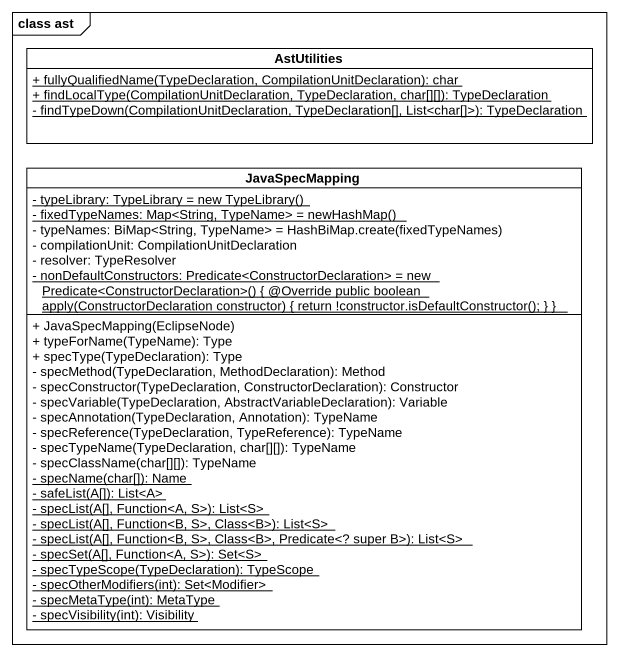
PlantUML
@startuml
mainframe class ast
hide circle
hide empty members
skinparam classAttributeIconSize 0
class AstUtilities {
  {static} + fullyQualifiedName(TypeDeclaration, CompilationUnitDeclaration): char
  {static} + findLocalType(CompilationUnitDeclaration, TypeDeclaration, char[][]): TypeDeclaration
  {static} - findTypeDown(CompilationUnitDeclaration, TypeDeclaration[], List<char[]>): TypeDeclaration
}
class JavaSpecMapping {
  {static} {field} - typeLibrary: TypeLibrary = new TypeLibrary()
  {static} {field} - fixedTypeNames: Map<String, TypeName> = newHashMap()
  {field} - typeNames: BiMap<String, TypeName> = HashBiMap.create(fixedTypeNames)
  - compilationUnit: CompilationUnitDeclaration
  - resolver: TypeResolver
  {static} {field} - nonDefaultConstructors: Predicate<ConstructorDeclaration> = new Predicate<ConstructorDeclaration>() { @Override public boolean apply(ConstructorDeclaration constructor) { return !constructor.isDefaultConstructor(); } }
  + JavaSpecMapping(EclipseNode)
  + typeForName(TypeName): Type
  + specType(TypeDeclaration): Type
  - specMethod(TypeDeclaration, MethodDeclaration): Method
  - specConstructor(TypeDeclaration, ConstructorDeclaration): Constructor
  - specVariable(TypeDeclaration, AbstractVariableDeclaration): Variable
  - specAnnotation(TypeDeclaration, Annotation): TypeName
  - specReference(TypeDeclaration, TypeReference): TypeName
  - specTypeName(TypeDeclaration, char[][]): TypeName
  - specClassName(char[][]): TypeName
  {static} - specName(char[]): Name
  {static} - safeList(A[]): List<A>
  {static} - specList(A[], Function<A, S>): List~<S>
  {static} - specList(A[], Function~<B, S>, Class~<B>): List~<S>
  {static} - specList(A[], Function~<B, S>, Class~<B>, Predicate<? super B>): List~<S>
  {static} - specSet(A[], Function<A, S>): Set~<S>
  {static} - specTypeScope(TypeDeclaration): TypeScope
  {static} - specOtherModifiers(int): Set<Modifier>
  {static} - specMetaType(int): MetaType
  {static} - specVisibility(int): Visibility
}
@enduml
